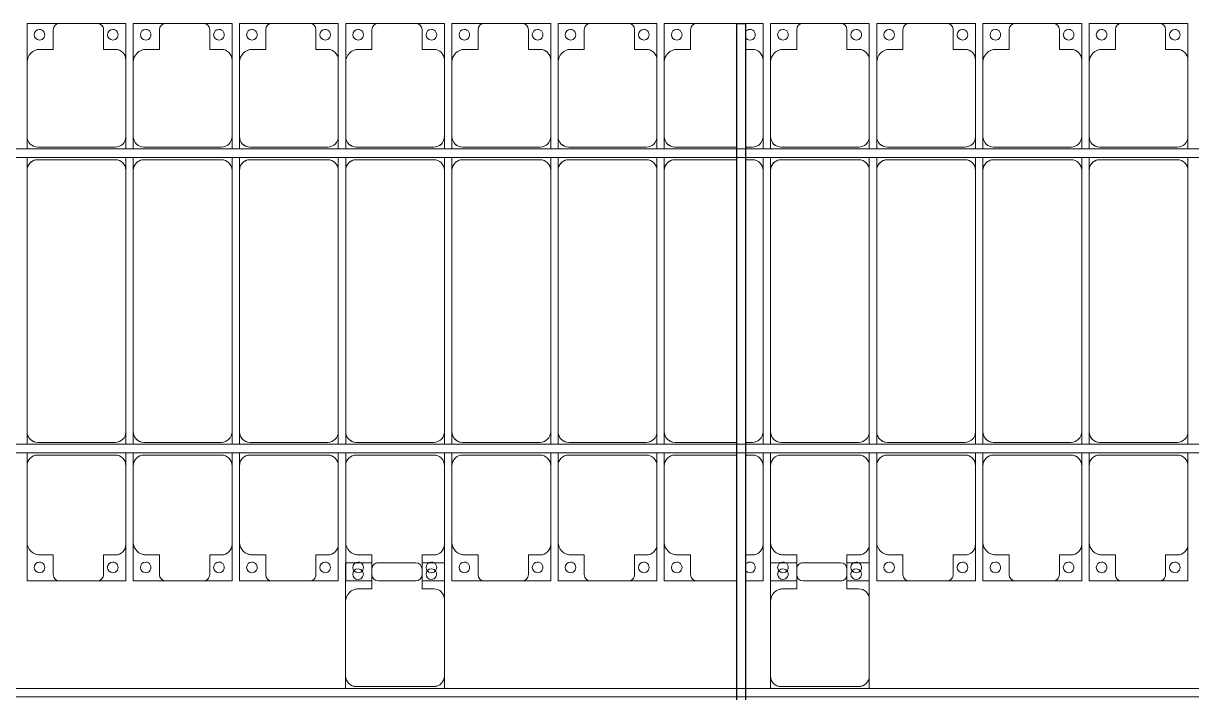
# Model space of a CAD drawing. Header units: millimetres. Extents: x -147246 to 112336, y -213734 to -86506.
# Drawn here: x -95864 to -90364, y -95705 to -92555 of the extents above; entities that cross this region are included whole.
import ezdxf

# ---------------------------------------------------------------- set-up
doc = ezdxf.new("R2010")
doc.units = ezdxf.units.MM
doc.layers.add('A-GENM', color=13, linetype='Continuous', lineweight=9)
doc.layers.add('S-BEAM', color=12, linetype='Continuous', lineweight=9)

# ---------------------------------------------------------------- blocks, each defined once
blk = doc.blocks.new('Dải phao đi lại kèm đỡ invester - DẢI PHAO ĐI LẠI-15551-BỐ TRÍ KHUNG KẾT CẤU BÈ PIN 05')
at = {"layer": 'A-GENM', "color": 7}
for p, q in [((44258.4, 1312.2), (44411.8, 1312.2)), ((44258.4, 1129.7), (44258.4, 1312.2)), ((44381.8, 1282.2), (44381.8, 1189.7)), ((44588.2, 1312.2), (44411.8, 1312.2)), ((44588.2, 1312.2), (44723.4, 1312.2)), ((44618.2, 1189.7), (44618.2, 1282.2)), ((44723.4, 1312.2), (44723.4, 1139.7)), ((44758.4, 1312.2), (44911.8, 1312.2)), ((44758.4, 1129.7), (44758.4, 1312.2)), ((44881.8, 1282.2), (44881.8, 1189.7)), ((45088.2, 1312.2), (44911.8, 1312.2)), ((45088.2, 1312.2), (45223.4, 1312.2)), ((45118.2, 1189.7), (45118.2, 1282.2)), ((45223.4, 1312.2), (45223.4, 1139.7)), ((45258.4, 1312.2), (45411.8, 1312.2)), ((45258.4, 1129.7), (45258.4, 1312.2)), ((45381.8, 1282.2), (45381.8, 1189.7)), ((45588.2, 1312.2), (45411.8, 1312.2)), ((45588.2, 1312.2), (45723.4, 1312.2)), ((45618.2, 1189.7), (45618.2, 1282.2)), ((45723.4, 1312.2), (45723.4, 1139.7)), ((45758.4, 1312.2), (45911.8, 1312.2)), ((45758.4, 1129.7), (45758.4, 1312.2)), ((45881.8, 1282.2), (45881.8, 1189.7)), ((46088.2, 1312.2), (45911.8, 1312.2)), ((46088.2, 1312.2), (46223.4, 1312.2)), ((46118.2, 1189.7), (46118.2, 1282.2)), ((46223.4, 1312.2), (46223.4, 1139.7)), ((46258.4, 1312.2), (46411.8, 1312.2)), ((46258.4, 1129.7), (46258.4, 1312.2)), ((46381.8, 1282.2), (46381.8, 1189.7)), ((46588.2, 1312.2), (46411.8, 1312.2)), ((46588.2, 1312.2), (46723.4, 1312.2)), ((46618.2, 1189.7), (46618.2, 1282.2)), ((46723.4, 1312.2), (46723.4, 1139.7)), ((46758.4, 1312.2), (46911.8, 1312.2)), ((46758.4, 1129.7), (46758.4, 1312.2)), ((46881.8, 1282.2), (46881.8, 1189.7)), ((47088.2, 1312.2), (46911.8, 1312.2)), ((47088.2, 1312.2), (47223.4, 1312.2)), ((47118.2, 1189.7), (47118.2, 1282.2)), ((47223.4, 1312.2), (47223.4, 1139.7)), ((47258.4, 1312.2), (47411.8, 1312.2)), ((47258.4, 1129.7), (47258.4, 1312.2)), ((47381.8, 1282.2), (47381.8, 1189.7)), ((47588.2, 1312.2), (47411.8, 1312.2)), ((47588.2, 1312.2), (47599.8, 1312.2)), ((47639.8, 1312.2), (47723.4, 1312.2)), ((47723.4, 1312.2), (47723.4, 1139.7)), ((47758.4, 1312.2), (47911.8, 1312.2)), ((47758.4, 1129.7), (47758.4, 1312.2)), ((47881.8, 1282.2), (47881.8, 1189.7)), ((48088.2, 1312.2), (47911.8, 1312.2)), ((48088.2, 1312.2), (48223.4, 1312.2)), ((48118.2, 1189.7), (48118.2, 1282.2)), ((48223.4, 1312.2), (48223.4, 1139.7)), ((48258.4, 1312.2), (48411.8, 1312.2)), ((48258.4, 1129.7), (48258.4, 1312.2)), ((48381.8, 1282.2), (48381.8, 1189.7)), ((48588.2, 1312.2), (48411.8, 1312.2)), ((48588.2, 1312.2), (48723.4, 1312.2)), ((48618.2, 1189.7), (48618.2, 1282.2)), ((48723.4, 1312.2), (48723.4, 1139.7)), ((48758.4, 1312.2), (48911.8, 1312.2)), ((48758.4, 1129.7), (48758.4, 1312.2)), ((48881.8, 1282.2), (48881.8, 1189.7)), ((49088.2, 1312.2), (48911.8, 1312.2)), ((49088.2, 1312.2), (49223.4, 1312.2)), ((49118.2, 1189.7), (49118.2, 1282.2)), ((49223.4, 1312.2), (49223.4, 1139.7)), ((49258.4, 1312.2), (49411.8, 1312.2)), ((49258.4, 1129.7), (49258.4, 1312.2)), ((49381.8, 1282.2), (49381.8, 1189.7)), ((49588.2, 1312.2), (49411.8, 1312.2)), ((49588.2, 1312.2), (49723.4, 1312.2)), ((49618.2, 1189.7), (49618.2, 1282.2)), ((49723.4, 1312.2), (49723.4, 1139.7)), ((44381.8, 1189.7), (44318.4, 1189.7)), ((44673.4, 1189.7), (44618.2, 1189.7)), ((44881.8, 1189.7), (44818.4, 1189.7)), ((45173.4, 1189.7), (45118.2, 1189.7)), ((45381.8, 1189.7), (45318.4, 1189.7)), ((45673.4, 1189.7), (45618.2, 1189.7)), ((45881.8, 1189.7), (45818.4, 1189.7)), ((46173.4, 1189.7), (46118.2, 1189.7)), ((46381.8, 1189.7), (46318.4, 1189.7)), ((46673.4, 1189.7), (46618.2, 1189.7)), ((46881.8, 1189.7), (46818.4, 1189.7)), ((47173.4, 1189.7), (47118.2, 1189.7)), ((47381.8, 1189.7), (47318.4, 1189.7)), ((47673.4, 1189.7), (47639.8, 1189.7)), ((47881.8, 1189.7), (47818.4, 1189.7)), ((48173.4, 1189.7), (48118.2, 1189.7)), ((48381.8, 1189.7), (48318.4, 1189.7)), ((48673.4, 1189.7), (48618.2, 1189.7)), ((48881.8, 1189.7), (48818.4, 1189.7)), ((49173.4, 1189.7), (49118.2, 1189.7)), ((49381.8, 1189.7), (49318.4, 1189.7)), ((49673.4, 1189.7), (49618.2, 1189.7)), ((44258.4, 1129.7), (44258.4, 779.7)), ((44723.4, 779.7), (44723.4, 1139.7)), ((44758.4, 1129.7), (44758.4, 779.7)), ((45223.4, 779.7), (45223.4, 1139.7)), ((45258.4, 1129.7), (45258.4, 779.7)), ((45723.4, 779.7), (45723.4, 1139.7)), ((45758.4, 1129.7), (45758.4, 779.7)), ((46223.4, 779.7), (46223.4, 1139.7)), ((46258.4, 1129.7), (46258.4, 779.7)), ((46723.4, 779.7), (46723.4, 1139.7)), ((46758.4, 1129.7), (46758.4, 779.7)), ((47223.4, 779.7), (47223.4, 1139.7)), ((47258.4, 1129.7), (47258.4, 779.7)), ((47723.4, 779.7), (47723.4, 1139.7)), ((47758.4, 1129.7), (47758.4, 779.7)), ((48223.4, 779.7), (48223.4, 1139.7)), ((48258.4, 1129.7), (48258.4, 779.7)), ((48723.4, 779.7), (48723.4, 1139.7)), ((48758.4, 1129.7), (48758.4, 779.7)), ((49223.4, 779.7), (49223.4, 1139.7)), ((49258.4, 1129.7), (49258.4, 779.7)), ((49723.4, 779.7), (49723.4, 1139.7)), ((44258.4, 721.1), (44258.4, 779.7)), ((44723.4, 779.7), (44723.4, 721.1)), ((44758.4, 721.1), (44758.4, 779.7)), ((45223.4, 779.7), (45223.4, 721.1)), ((45258.4, 721.1), (45258.4, 779.7)), ((45723.4, 779.7), (45723.4, 721.1)), ((45758.4, 721.1), (45758.4, 779.7)), ((46223.4, 779.7), (46223.4, 721.1)), ((46258.4, 721.1), (46258.4, 779.7)), ((46723.4, 779.7), (46723.4, 721.1)), ((46758.4, 721.1), (46758.4, 779.7)), ((47223.4, 779.7), (47223.4, 721.1)), ((47258.4, 721.1), (47258.4, 779.7)), ((47723.4, 779.7), (47723.4, 721.1)), ((47758.4, 721.1), (47758.4, 779.7)), ((48223.4, 779.7), (48223.4, 721.1)), ((48258.4, 721.1), (48258.4, 779.7)), ((48723.4, 779.7), (48723.4, 721.1)), ((48758.4, 721.1), (48758.4, 779.7)), ((49223.4, 779.7), (49223.4, 721.1)), ((49258.4, 721.1), (49258.4, 779.7)), ((49723.4, 779.7), (49723.4, 721.1)), ((44308.4, 729.7), (44673.4, 729.7)), ((44808.4, 729.7), (45173.4, 729.7)), ((45308.4, 729.7), (45673.4, 729.7)), ((45808.4, 729.7), (46173.4, 729.7)), ((46308.4, 729.7), (46673.4, 729.7)), ((46808.4, 729.7), (47173.4, 729.7)), ((47308.4, 729.7), (47599.8, 729.7)), ((47639.8, 729.7), (47673.4, 729.7)), ((47808.4, 729.7), (48173.4, 729.7)), ((48308.4, 729.7), (48673.4, 729.7)), ((48808.4, 729.7), (49173.4, 729.7)), ((49308.4, 729.7), (49673.4, 729.7)), ((44258.4, 620.3), (44258.4, 681.1)), ((44673.4, 670.3), (44308.4, 670.3)), ((44723.4, 681.1), (44723.4, 620.3)), ((44758.4, 620.3), (44758.4, 681.1)), ((45173.4, 670.3), (44808.4, 670.3)), ((45223.4, 681.1), (45223.4, 620.3)), ((45258.4, 620.3), (45258.4, 681.1)), ((45673.4, 670.3), (45308.4, 670.3)), ((45723.4, 681.1), (45723.4, 620.3)), ((45758.4, 620.3), (45758.4, 681.1)), ((46173.4, 670.3), (45808.4, 670.3)), ((46223.4, 681.1), (46223.4, 620.3)), ((46258.4, 620.3), (46258.4, 681.1)), ((46673.4, 670.3), (46308.4, 670.3)), ((46723.4, 681.1), (46723.4, 620.3)), ((46758.4, 620.3), (46758.4, 681.1)), ((47173.4, 670.3), (46808.4, 670.3)), ((47223.4, 681.1), (47223.4, 620.3)), ((47258.4, 620.3), (47258.4, 681.1)), ((47599.8, 670.3), (47308.4, 670.3)), ((47673.4, 670.3), (47639.8, 670.3)), ((47723.4, 681.1), (47723.4, 620.3)), ((47758.4, 620.3), (47758.4, 681.1)), ((48173.4, 670.3), (47808.4, 670.3)), ((48223.4, 681.1), (48223.4, 620.3)), ((48258.4, 620.3), (48258.4, 681.1)), ((48673.4, 670.3), (48308.4, 670.3)), ((48723.4, 681.1), (48723.4, 620.3)), ((48758.4, 620.3), (48758.4, 681.1)), ((49173.4, 670.3), (48808.4, 670.3)), ((49223.4, 681.1), (49223.4, 620.3)), ((49258.4, 620.3), (49258.4, 681.1)), ((49673.4, 670.3), (49308.4, 670.3)), ((49723.4, 681.1), (49723.4, 620.3)), ((44258.4, 620.3), (44258.4, -610.3)), ((44723.4, -610.3), (44723.4, 620.3)), ((44758.4, 620.3), (44758.4, -610.3)), ((45223.4, -610.3), (45223.4, 620.3)), ((45258.4, 620.3), (45258.4, -610.3)), ((45723.4, -610.3), (45723.4, 620.3)), ((45758.4, 620.3), (45758.4, -610.3)), ((46223.4, -610.3), (46223.4, 620.3)), ((46258.4, 620.3), (46258.4, -610.3)), ((46723.4, -610.3), (46723.4, 620.3)), ((46758.4, 620.3), (46758.4, -610.3)), ((47223.4, -610.3), (47223.4, 620.3)), ((47258.4, 620.3), (47258.4, -610.3)), ((47723.4, -610.3), (47723.4, 620.3)), ((47758.4, 620.3), (47758.4, -610.3)), ((48223.4, -610.3), (48223.4, 620.3)), ((48258.4, 620.3), (48258.4, -610.3)), ((48723.4, -610.3), (48723.4, 620.3)), ((48758.4, 620.3), (48758.4, -610.3)), ((49223.4, -610.3), (49223.4, 620.3)), ((49258.4, 620.3), (49258.4, -610.3)), ((49723.4, -610.3), (49723.4, 620.3)), ((44258.4, -668.9), (44258.4, -610.3)), ((44723.4, -610.3), (44723.4, -668.9)), ((44758.4, -668.9), (44758.4, -610.3)), ((45223.4, -610.3), (45223.4, -668.9)), ((45258.4, -668.9), (45258.4, -610.3)), ((45723.4, -610.3), (45723.4, -668.9)), ((45758.4, -668.9), (45758.4, -610.3)), ((46223.4, -610.3), (46223.4, -668.9)), ((46258.4, -668.9), (46258.4, -610.3)), ((46723.4, -610.3), (46723.4, -668.9)), ((46758.4, -668.9), (46758.4, -610.3)), ((47223.4, -610.3), (47223.4, -668.9)), ((47258.4, -668.9), (47258.4, -610.3)), ((47723.4, -610.3), (47723.4, -668.9)), ((47758.4, -668.9), (47758.4, -610.3)), ((48223.4, -610.3), (48223.4, -668.9)), ((48258.4, -668.9), (48258.4, -610.3)), ((48723.4, -610.3), (48723.4, -668.9)), ((48758.4, -668.9), (48758.4, -610.3)), ((49223.4, -610.3), (49223.4, -668.9)), ((49258.4, -668.9), (49258.4, -610.3)), ((49723.4, -610.3), (49723.4, -668.9)), ((44258.4, -769.7), (44258.4, -708.9)), ((44308.4, -660.3), (44673.4, -660.3)), ((44723.4, -708.9), (44723.4, -769.7)), ((44758.4, -769.7), (44758.4, -708.9)), ((44808.4, -660.3), (45173.4, -660.3)), ((45223.4, -708.9), (45223.4, -769.7)), ((45258.4, -769.7), (45258.4, -708.9)), ((45308.4, -660.3), (45673.4, -660.3)), ((45723.4, -708.9), (45723.4, -769.7)), ((45758.4, -769.7), (45758.4, -708.9)), ((45808.4, -660.3), (46173.4, -660.3)), ((46223.4, -708.9), (46223.4, -769.7)), ((46258.4, -769.7), (46258.4, -708.9)), ((46308.4, -660.3), (46673.4, -660.3)), ((46723.4, -708.9), (46723.4, -769.7)), ((46758.4, -769.7), (46758.4, -708.9)), ((46808.4, -660.3), (47173.4, -660.3)), ((47223.4, -708.9), (47223.4, -769.7)), ((47258.4, -769.7), (47258.4, -708.9)), ((47308.4, -660.3), (47599.8, -660.3)), ((47639.8, -660.3), (47673.4, -660.3)), ((47723.4, -708.9), (47723.4, -769.7)), ((47758.4, -769.7), (47758.4, -708.9)), ((47808.4, -660.3), (48173.4, -660.3)), ((48223.4, -708.9), (48223.4, -769.7)), ((48258.4, -769.7), (48258.4, -708.9)), ((48308.4, -660.3), (48673.4, -660.3)), ((48723.4, -708.9), (48723.4, -769.7)), ((48758.4, -769.7), (48758.4, -708.9)), ((48808.4, -660.3), (49173.4, -660.3)), ((49223.4, -708.9), (49223.4, -769.7)), ((49258.4, -769.7), (49258.4, -708.9)), ((49308.4, -660.3), (49673.4, -660.3)), ((49723.4, -708.9), (49723.4, -769.7)), ((44258.4, -769.7), (44258.4, -1129.7)), ((44673.4, -719.7), (44308.4, -719.7)), ((44723.4, -1139.7), (44723.4, -769.7)), ((44758.4, -769.7), (44758.4, -1129.7)), ((45173.4, -719.7), (44808.4, -719.7)), ((45223.4, -1139.7), (45223.4, -769.7)), ((45258.4, -769.7), (45258.4, -1129.7)), ((45673.4, -719.7), (45308.4, -719.7)), ((45723.4, -1139.7), (45723.4, -769.7)), ((45758.4, -769.7), (45758.4, -1129.7)), ((46173.4, -719.7), (45808.4, -719.7)), ((46223.4, -1139.7), (46223.4, -769.7)), ((46258.4, -769.7), (46258.4, -1129.7)), ((46673.4, -719.7), (46308.4, -719.7)), ((46723.4, -1139.7), (46723.4, -769.7)), ((46758.4, -769.7), (46758.4, -1129.7)), ((47173.4, -719.7), (46808.4, -719.7)), ((47223.4, -1139.7), (47223.4, -769.7)), ((47258.4, -769.7), (47258.4, -1129.7)), ((47599.8, -719.7), (47308.4, -719.7)), ((47673.4, -719.7), (47639.8, -719.7)), ((47723.4, -1139.7), (47723.4, -769.7)), ((47758.4, -769.7), (47758.4, -1129.7)), ((48173.4, -719.7), (47808.4, -719.7)), ((48223.4, -1139.7), (48223.4, -769.7)), ((48258.4, -769.7), (48258.4, -1129.7)), ((48673.4, -719.7), (48308.4, -719.7)), ((48723.4, -1139.7), (48723.4, -769.7)), ((48758.4, -769.7), (48758.4, -1129.7)), ((49173.4, -719.7), (48808.4, -719.7)), ((49223.4, -1139.7), (49223.4, -769.7)), ((49258.4, -769.7), (49258.4, -1129.7)), ((49673.4, -719.7), (49308.4, -719.7)), ((49723.4, -1139.7), (49723.4, -769.7)), ((44258.4, -1312.2), (44258.4, -1129.7)), ((44723.4, -1139.7), (44723.4, -1312.2)), ((44758.4, -1312.2), (44758.4, -1129.7)), ((45223.4, -1139.7), (45223.4, -1312.2)), ((45258.4, -1312.2), (45258.4, -1129.7)), ((45723.4, -1139.7), (45723.4, -1312.2)), ((45758.4, -1312.2), (45758.4, -1129.7)), ((46223.4, -1139.7), (46223.4, -1312.2)), ((46258.4, -1312.2), (46258.4, -1129.7)), ((46723.4, -1139.7), (46723.4, -1312.2)), ((46758.4, -1312.2), (46758.4, -1129.7)), ((47223.4, -1139.7), (47223.4, -1312.2)), ((47258.4, -1312.2), (47258.4, -1129.7)), ((47723.4, -1139.7), (47723.4, -1312.2)), ((47758.4, -1312.2), (47758.4, -1129.7)), ((48223.4, -1139.7), (48223.4, -1312.2)), ((48258.4, -1312.2), (48258.4, -1129.7)), ((48723.4, -1139.7), (48723.4, -1312.2)), ((48758.4, -1312.2), (48758.4, -1129.7)), ((49223.4, -1139.7), (49223.4, -1312.2)), ((49258.4, -1312.2), (49258.4, -1129.7)), ((49723.4, -1139.7), (49723.4, -1312.2)), ((44318.4, -1189.7), (44381.8, -1189.7)), ((44381.8, -1189.7), (44381.8, -1282.2)), ((44618.2, -1282.2), (44618.2, -1189.7)), ((44618.2, -1189.7), (44673.4, -1189.7)), ((44818.4, -1189.7), (44881.8, -1189.7)), ((44881.8, -1189.7), (44881.8, -1282.2)), ((45118.2, -1282.2), (45118.2, -1189.7)), ((45118.2, -1189.7), (45173.4, -1189.7)), ((45318.4, -1189.7), (45381.8, -1189.7)), ((45381.8, -1189.7), (45381.8, -1282.2)), ((45618.2, -1282.2), (45618.2, -1189.7)), ((45618.2, -1189.7), (45673.4, -1189.7)), ((45818.4, -1189.7), (45881.8, -1189.7)), ((45881.8, -1189.7), (45881.8, -1282.2)), ((46118.2, -1282.2), (46118.2, -1189.7)), ((46118.2, -1189.7), (46173.4, -1189.7)), ((46318.4, -1189.7), (46381.8, -1189.7)), ((46381.8, -1189.7), (46381.8, -1282.2)), ((46618.2, -1282.2), (46618.2, -1189.7)), ((46618.2, -1189.7), (46673.4, -1189.7)), ((46818.4, -1189.7), (46881.8, -1189.7)), ((46881.8, -1189.7), (46881.8, -1282.2)), ((47118.2, -1282.2), (47118.2, -1189.7)), ((47118.2, -1189.7), (47173.4, -1189.7)), ((47318.4, -1189.7), (47381.8, -1189.7)), ((47381.8, -1189.7), (47381.8, -1282.2)), ((47639.8, -1189.7), (47673.4, -1189.7)), ((47818.4, -1189.7), (47881.8, -1189.7)), ((47881.8, -1189.7), (47881.8, -1282.2)), ((48118.2, -1282.2), (48118.2, -1189.7)), ((48118.2, -1189.7), (48173.4, -1189.7)), ((48318.4, -1189.7), (48381.8, -1189.7)), ((48381.8, -1189.7), (48381.8, -1282.2)), ((48618.2, -1282.2), (48618.2, -1189.7)), ((48618.2, -1189.7), (48673.4, -1189.7)), ((48818.4, -1189.7), (48881.8, -1189.7)), ((48881.8, -1189.7), (48881.8, -1282.2)), ((49118.2, -1282.2), (49118.2, -1189.7)), ((49118.2, -1189.7), (49173.4, -1189.7)), ((49318.4, -1189.7), (49381.8, -1189.7)), ((49381.8, -1189.7), (49381.8, -1282.2)), ((49618.2, -1282.2), (49618.2, -1189.7)), ((49618.2, -1189.7), (49673.4, -1189.7)), ((44411.8, -1312.2), (44258.4, -1312.2)), ((44411.8, -1312.2), (44588.2, -1312.2)), ((44723.4, -1312.2), (44588.2, -1312.2)), ((44911.8, -1312.2), (44758.4, -1312.2)), ((44911.8, -1312.2), (45088.2, -1312.2)), ((45223.4, -1312.2), (45088.2, -1312.2)), ((45411.8, -1312.2), (45258.4, -1312.2)), ((45411.8, -1312.2), (45588.2, -1312.2)), ((45723.4, -1312.2), (45588.2, -1312.2)), ((45881.6, -1312.2), (45758.4, -1312.2)), ((45911.8, -1312.2), (46088.2, -1312.2)), ((46223.4, -1312.2), (46118, -1312.2)), ((46411.8, -1312.2), (46258.4, -1312.2)), ((46411.8, -1312.2), (46588.2, -1312.2)), ((46723.4, -1312.2), (46588.2, -1312.2)), ((46911.8, -1312.2), (46758.4, -1312.2)), ((46911.8, -1312.2), (47088.2, -1312.2)), ((47223.4, -1312.2), (47088.2, -1312.2)), ((47411.8, -1312.2), (47258.4, -1312.2)), ((47411.8, -1312.2), (47588.2, -1312.2)), ((47599.8, -1312.2), (47588.2, -1312.2)), ((47723.4, -1312.2), (47639.8, -1312.2)), ((47881.6, -1312.2), (47758.4, -1312.2)), ((47911.8, -1312.2), (48088.2, -1312.2)), ((48223.4, -1312.2), (48118, -1312.2)), ((48411.8, -1312.2), (48258.4, -1312.2)), ((48411.8, -1312.2), (48588.2, -1312.2)), ((48723.4, -1312.2), (48588.2, -1312.2)), ((48911.8, -1312.2), (48758.4, -1312.2)), ((48911.8, -1312.2), (49088.2, -1312.2)), ((49223.4, -1312.2), (49088.2, -1312.2)), ((49411.8, -1312.2), (49258.4, -1312.2)), ((49411.8, -1312.2), (49588.2, -1312.2)), ((49723.4, -1312.2), (49588.2, -1312.2))]:
    blk.add_line(p, q, dxfattribs=at)
for centre, radius, start, end in [((44316.8, 1258.6), 25, 90, 270), ((44316.8, 1258.6), 25, 270, 90), ((44411.8, 1282.2), 30, 90, 180), ((44411.8, 1282.2), 30, 90, 150), ((44588.2, 1282.2), 30, 360, 90), ((44588.2, 1282.2), 30, 30, 90), ((44661.8, 1258.6), 25, 90, 270), ((44661.8, 1258.6), 25, 270, 90), ((44816.8, 1258.6), 25, 90, 270), ((44816.8, 1258.6), 25, 270, 90), ((44911.8, 1282.2), 30, 90, 180), ((44911.8, 1282.2), 30, 90, 150), ((45088.2, 1282.2), 30, 0, 90), ((45088.2, 1282.2), 30, 30, 90), ((45161.8, 1258.6), 25, 90, 270), ((45161.8, 1258.6), 25, 270, 90), ((45316.8, 1258.6), 25, 90, 270), ((45316.8, 1258.6), 25, 270, 90), ((45411.8, 1282.2), 30, 90, 180), ((45411.8, 1282.2), 30, 90, 150), ((45588.2, 1282.2), 30, 0, 90), ((45588.2, 1282.2), 30, 30, 90), ((45661.8, 1258.6), 25, 90, 270), ((45661.8, 1258.6), 25, 270, 90), ((45816.8, 1258.6), 25, 90, 270), ((45816.8, 1258.6), 25, 270, 90), ((45911.8, 1282.2), 30, 90, 180), ((45911.8, 1282.2), 30, 90, 150), ((46088.2, 1282.2), 30, 0, 90), ((46088.2, 1282.2), 30, 30, 90), ((46161.8, 1258.6), 25, 90, 270), ((46161.8, 1258.6), 25, 270, 90), ((46316.8, 1258.6), 25, 90, 270), ((46316.8, 1258.6), 25, 270, 90), ((46411.8, 1282.2), 30, 90, 180), ((46411.8, 1282.2), 30, 90, 150), ((46588.2, 1282.2), 30, 0, 90), ((46588.2, 1282.2), 30, 30, 90), ((46661.8, 1258.6), 25, 90, 270), ((46661.8, 1258.6), 25, 270, 90), ((46816.8, 1258.6), 25, 90, 270), ((46816.8, 1258.6), 25, 270, 90), ((46911.8, 1282.2), 30, 90, 180), ((46911.8, 1282.2), 30, 90, 150), ((47088.2, 1282.2), 30, 0, 90), ((47088.2, 1282.2), 30, 30, 90), ((47161.8, 1258.6), 25, 90, 270), ((47161.8, 1258.6), 25, 270, 90), ((47316.8, 1258.6), 25, 90, 270), ((47316.8, 1258.6), 25, 270, 90), ((47411.8, 1282.2), 30, 90, 180), ((47411.8, 1282.2), 30, 90, 150), ((47588.2, 1282.2), 30, 75, 90), ((47588.2, 1282.2), 30, 75, 90), ((47661.8, 1258.6), 25, 90, 150), ((47661.8, 1258.6), 25, 270, 90), ((47816.8, 1258.6), 25, 90, 270), ((47816.8, 1258.6), 25, 270, 90), ((47911.8, 1282.2), 30, 90, 180), ((47911.8, 1282.2), 30, 90, 150), ((48088.2, 1282.2), 30, 0, 90), ((48088.2, 1282.2), 30, 30, 90), ((48161.8, 1258.6), 25, 90, 270), ((48161.8, 1258.6), 25, 270, 90), ((48316.8, 1258.6), 25, 90, 270), ((48316.8, 1258.6), 25, 270, 90), ((48411.8, 1282.2), 30, 90, 180), ((48411.8, 1282.2), 30, 90, 150), ((48588.2, 1282.2), 30, 0, 90), ((48588.2, 1282.2), 30, 30, 90), ((48661.8, 1258.6), 25, 90, 270), ((48661.8, 1258.6), 25, 270, 90), ((48816.8, 1258.6), 25, 90, 270), ((48816.8, 1258.6), 25, 270, 90), ((48911.8, 1282.2), 30, 90, 180), ((48911.8, 1282.2), 30, 90, 150), ((49088.2, 1282.2), 30, 0, 90), ((49088.2, 1282.2), 30, 30, 90), ((49161.8, 1258.6), 25, 90, 270), ((49161.8, 1258.6), 25, 270, 90), ((49316.8, 1258.6), 25, 90, 270), ((49316.8, 1258.6), 25, 270, 90), ((49411.8, 1282.2), 30, 90, 180), ((49411.8, 1282.2), 30, 90, 150), ((49588.2, 1282.2), 30, 0, 90), ((49588.2, 1282.2), 30, 30, 90), ((49661.8, 1258.6), 25, 90, 270), ((49661.8, 1258.6), 25, 270, 90), ((44661.8, 1258.6), 25, 180, 195), ((45161.8, 1258.6), 25, 180, 195), ((45661.8, 1258.6), 25, 180, 195), ((46161.8, 1258.6), 25, 180, 195), ((46661.8, 1258.6), 25, 180, 195), ((47161.8, 1258.6), 25, 180, 195), ((47661.8, 1258.6), 25, 210, 270), ((48161.8, 1258.6), 25, 180, 195), ((48661.8, 1258.6), 25, 180, 195), ((49161.8, 1258.6), 25, 180, 195), ((49661.8, 1258.6), 25, 180, 195), ((44318.4, 1129.7), 60, 90, 180), ((44318.4, 1129.7), 60, 90, 120), ((44673.4, 1139.7), 50, 0, 90), ((44673.4, 1139.7), 50, 45, 90), ((44818.4, 1129.7), 60, 90, 180), ((44818.4, 1129.7), 60, 90, 120), ((45173.4, 1139.7), 50, 360, 90), ((45173.4, 1139.7), 50, 45, 90), ((45318.4, 1129.7), 60, 90, 180), ((45318.4, 1129.7), 60, 90, 120), ((45673.4, 1139.7), 50, 360, 90), ((45673.4, 1139.7), 50, 45, 90), ((45818.4, 1129.7), 60, 90, 180), ((45818.4, 1129.7), 60, 90, 120), ((46173.4, 1139.7), 50, 0, 90), ((46173.4, 1139.7), 50, 45, 90), ((46318.4, 1129.7), 60, 90, 180), ((46318.4, 1129.7), 60, 90, 120), ((46673.4, 1139.7), 50, 0, 90), ((46673.4, 1139.7), 50, 45, 90), ((46818.4, 1129.7), 60, 90, 180), ((46818.4, 1129.7), 60, 90, 120), ((47173.4, 1139.7), 50, 360, 90), ((47173.4, 1139.7), 50, 45, 90), ((47318.4, 1129.7), 60, 90, 180), ((47318.4, 1129.7), 60, 90, 120), ((47673.4, 1139.7), 50, 0, 90), ((47673.4, 1139.7), 50, 45, 90), ((47818.4, 1129.7), 60, 90, 180), ((47818.4, 1129.7), 60, 90, 120), ((48173.4, 1139.7), 50, 0, 90), ((48173.4, 1139.7), 50, 45, 90), ((48318.4, 1129.7), 60, 90, 180), ((48318.4, 1129.7), 60, 90, 120), ((48673.4, 1139.7), 50, 0, 90), ((48673.4, 1139.7), 50, 45, 90), ((48818.4, 1129.7), 60, 90, 180), ((48818.4, 1129.7), 60, 90, 120), ((49173.4, 1139.7), 50, 0, 90), ((49173.4, 1139.7), 50, 45, 90), ((49318.4, 1129.7), 60, 90, 180), ((49318.4, 1129.7), 60, 90, 120), ((49673.4, 1139.7), 50, 360, 90), ((49673.4, 1139.7), 50, 45, 90), ((44308.4, 779.7), 50, 180, 270), ((44673.4, 779.7), 50, 270, 0), ((44808.4, 779.7), 50, 180, 270), ((45173.4, 779.7), 50, 270, 0), ((45308.4, 779.7), 50, 180, 270), ((45673.4, 779.7), 50, 270, 0), ((45808.4, 779.7), 50, 180, 270), ((46173.4, 779.7), 50, 270, 360), ((46308.4, 779.7), 50, 180, 270), ((46673.4, 779.7), 50, 270, 0), ((46808.4, 779.7), 50, 180, 270), ((47173.4, 779.7), 50, 270, 0), ((47308.4, 779.7), 50, 180, 270), ((47673.4, 779.7), 50, 270, 0), ((47808.4, 779.7), 50, 180, 270), ((48173.4, 779.7), 50, 270, 0), ((48308.4, 779.7), 50, 180, 270), ((48673.4, 779.7), 50, 270, 0), ((48808.4, 779.7), 50, 180, 270), ((49173.4, 779.7), 50, 270, 0), ((49308.4, 779.7), 50, 180, 270), ((49673.4, 779.7), 50, 270, 0), ((44308.4, 779.7), 50, 225, 270), ((44673.4, 779.7), 50, 270, 315), ((44808.4, 779.7), 50, 225, 270), ((45173.4, 779.7), 50, 270, 315), ((45308.4, 779.7), 50, 225, 270), ((45673.4, 779.7), 50, 270, 315), ((45808.4, 779.7), 50, 225, 270), ((46173.4, 779.7), 50, 270, 315), ((46308.4, 779.7), 50, 225, 270), ((46673.4, 779.7), 50, 270, 315), ((46808.4, 779.7), 50, 225, 270), ((47173.4, 779.7), 50, 270, 315), ((47308.4, 779.7), 50, 225, 270), ((47673.4, 779.7), 50, 270, 315), ((47808.4, 779.7), 50, 225, 270), ((48173.4, 779.7), 50, 270, 315), ((48308.4, 779.7), 50, 225, 270), ((48673.4, 779.7), 50, 270, 315), ((48808.4, 779.7), 50, 225, 270), ((49173.4, 779.7), 50, 270, 315), ((49308.4, 779.7), 50, 225, 270), ((49673.4, 779.7), 50, 270, 315), ((44308.4, 620.3), 50, 90, 180), ((44308.4, 620.3), 50, 90, 165), ((44673.4, 620.3), 50, 0, 90), ((44673.4, 620.3), 50, 0, 90), ((44808.4, 620.3), 50, 90, 180), ((44808.4, 620.3), 50, 90, 165), ((45173.4, 620.3), 50, 360, 90), ((45173.4, 620.3), 50, 360, 90), ((45308.4, 620.3), 50, 90, 180), ((45308.4, 620.3), 50, 90, 165), ((45673.4, 620.3), 50, 360, 90), ((45673.4, 620.3), 50, 360, 90), ((45808.4, 620.3), 50, 90, 180), ((45808.4, 620.3), 50, 90, 165), ((46173.4, 620.3), 50, 0, 90), ((46173.4, 620.3), 50, 0, 90), ((46308.4, 620.3), 50, 90, 180), ((46308.4, 620.3), 50, 90, 165), ((46673.4, 620.3), 50, 0, 90), ((46673.4, 620.3), 50, 0, 90), ((46808.4, 620.3), 50, 90, 180), ((46808.4, 620.3), 50, 90, 165), ((47173.4, 620.3), 50, 360, 90), ((47173.4, 620.3), 50, 360, 90), ((47308.4, 620.3), 50, 90, 180), ((47308.4, 620.3), 50, 90, 165), ((47673.4, 620.3), 50, 0, 90), ((47673.4, 620.3), 50, 0, 90), ((47808.4, 620.3), 50, 90, 180), ((47808.4, 620.3), 50, 90, 165), ((48173.4, 620.3), 50, 0, 90), ((48173.4, 620.3), 50, 0, 90), ((48308.4, 620.3), 50, 90, 180), ((48308.4, 620.3), 50, 120, 165), ((48308.4, 620.3), 50, 90, 115.9489), ((48673.4, 620.3), 50, 0, 90), ((48673.4, 620.3), 50, 0, 90), ((48808.4, 620.3), 50, 90, 180), ((48808.4, 620.3), 50, 90, 165), ((49173.4, 620.3), 50, 0, 90), ((49173.4, 620.3), 50, 0, 90), ((49308.4, 620.3), 50, 90, 180), ((49308.4, 620.3), 50, 90, 165), ((49673.4, 620.3), 50, 360, 90), ((49673.4, 620.3), 50, 360, 90), ((44308.4, -610.3), 50, 180, 270), ((44308.4, -610.3), 50, 180, 255), ((44673.4, -610.3), 50, 270, 360), ((44673.4, -610.3), 50, 315, 360), ((44808.4, -610.3), 50, 180, 270), ((44808.4, -610.3), 50, 180, 255), ((45173.4, -610.3), 50, 270, 0), ((45173.4, -610.3), 50, 315, 0), ((45308.4, -610.3), 50, 180, 270), ((45308.4, -610.3), 50, 180, 255), ((45673.4, -610.3), 50, 270, 0), ((45673.4, -610.3), 50, 315, 0), ((45808.4, -610.3), 50, 180, 270), ((45808.4, -610.3), 50, 180, 255), ((46173.4, -610.3), 50, 270, 360), ((46173.4, -610.3), 50, 315, 360), ((46308.4, -610.3), 50, 180, 270), ((46308.4, -610.3), 50, 180, 255), ((46673.4, -610.3), 50, 270, 0), ((46673.4, -610.3), 50, 315, 0), ((46808.4, -610.3), 50, 180, 270), ((46808.4, -610.3), 50, 180, 255), ((47173.4, -610.3), 50, 270, 360), ((47173.4, -610.3), 50, 315, 360), ((47308.4, -610.3), 50, 180, 270), ((47308.4, -610.3), 50, 180, 255), ((47673.4, -610.3), 50, 270, 0), ((47673.4, -610.3), 50, 315, 0), ((47808.4, -610.3), 50, 180, 270), ((47808.4, -610.3), 50, 180, 255), ((48173.4, -610.3), 50, 270, 0), ((48173.4, -610.3), 50, 315, 0), ((48308.4, -610.3), 50, 180, 270), ((48308.4, -610.3), 50, 180, 255), ((48673.4, -610.3), 50, 270, 0), ((48673.4, -610.3), 50, 315, 0), ((48808.4, -610.3), 50, 180, 270), ((48808.4, -610.3), 50, 180, 255), ((49173.4, -610.3), 50, 270, 0), ((49173.4, -610.3), 50, 315, 0), ((49308.4, -610.3), 50, 180, 270), ((49308.4, -610.3), 50, 180, 255), ((49673.4, -610.3), 50, 270, 0), ((49673.4, -610.3), 50, 315, 0), ((44308.4, -769.7), 50, 90, 180), ((44308.4, -769.7), 50, 90, 135), ((44673.4, -769.7), 50, 0, 90), ((44673.4, -769.7), 50, 45, 90), ((44808.4, -769.7), 50, 90, 180), ((44808.4, -769.7), 50, 90, 135), ((45173.4, -769.7), 50, 360, 90), ((45173.4, -769.7), 50, 45, 90), ((45308.4, -769.7), 50, 90, 180), ((45308.4, -769.7), 50, 90, 135), ((45673.4, -769.7), 50, 0, 90), ((45673.4, -769.7), 50, 45, 90), ((45808.4, -769.7), 50, 90, 180), ((45808.4, -769.7), 50, 90, 135), ((46173.4, -769.7), 50, 360, 90), ((46173.4, -769.7), 50, 45, 90), ((46308.4, -769.7), 50, 90, 180), ((46308.4, -769.7), 50, 90, 135), ((46673.4, -769.7), 50, 360, 90), ((46673.4, -769.7), 50, 45, 90), ((46808.4, -769.7), 50, 90, 180), ((46808.4, -769.7), 50, 90, 135), ((47173.4, -769.7), 50, 360, 90), ((47173.4, -769.7), 50, 45, 90), ((47308.4, -769.7), 50, 90, 180), ((47308.4, -769.7), 50, 90, 135), ((47673.4, -769.7), 50, 360, 90), ((47673.4, -769.7), 50, 45, 90), ((47808.4, -769.7), 50, 90, 180), ((47808.4, -769.7), 50, 90, 135), ((48173.4, -769.7), 50, 0, 90), ((48173.4, -769.7), 50, 45, 90), ((48308.4, -769.7), 50, 90, 180), ((48308.4, -769.7), 50, 90, 135), ((48673.4, -769.7), 50, 0, 90), ((48673.4, -769.7), 50, 45, 90), ((48808.4, -769.7), 50, 90, 180), ((48808.4, -769.7), 50, 90, 135), ((49173.4, -769.7), 50, 0, 90), ((49173.4, -769.7), 50, 45, 90), ((49308.4, -769.7), 50, 90, 180), ((49308.4, -769.7), 50, 90, 135), ((49673.4, -769.7), 50, 360, 90), ((49673.4, -769.7), 50, 45, 90), ((44318.4, -1129.7), 60, 180, 270), ((44673.4, -1139.7), 50, 270, 360), ((44818.4, -1129.7), 60, 180, 270), ((45173.4, -1139.7), 50, 270, 0), ((45318.4, -1129.7), 60, 180, 270), ((45673.4, -1139.7), 50, 270, 360), ((45818.4, -1129.7), 60, 180, 270), ((46173.4, -1139.7), 50, 270, 360), ((46318.4, -1129.7), 60, 180, 270), ((46673.4, -1139.7), 50, 270, 0), ((46818.4, -1129.7), 60, 180, 270), ((47173.4, -1139.7), 50, 270, 360), ((47318.4, -1129.7), 60, 180, 270), ((47673.4, -1139.7), 50, 270, 0), ((47818.4, -1129.7), 60, 180, 270), ((48173.4, -1139.7), 50, 270, 0), ((48318.4, -1129.7), 60, 180, 270), ((48673.4, -1139.7), 50, 270, 0), ((48818.4, -1129.7), 60, 180, 270), ((49173.4, -1139.7), 50, 270, 0), ((49318.4, -1129.7), 60, 180, 270), ((49673.4, -1139.7), 50, 270, 360), ((44318.4, -1129.7), 60, 240, 270), ((44673.4, -1139.7), 50, 270, 315), ((44818.4, -1129.7), 60, 240, 270), ((45173.4, -1139.7), 50, 270, 315), ((45318.4, -1129.7), 60, 240, 270), ((45673.4, -1139.7), 50, 270, 315), ((45818.4, -1129.7), 60, 240, 270), ((46173.4, -1139.7), 50, 270, 315), ((46318.4, -1129.7), 60, 240, 270), ((46673.4, -1139.7), 50, 270, 315), ((46818.4, -1129.7), 60, 240, 270), ((47173.4, -1139.7), 50, 270, 315), ((47318.4, -1129.7), 60, 240, 270), ((47673.4, -1139.7), 50, 270, 315), ((47818.4, -1129.7), 60, 240, 270), ((48173.4, -1139.7), 50, 270, 315), ((48318.4, -1129.7), 60, 240, 270), ((48673.4, -1139.7), 50, 270, 315), ((48818.4, -1129.7), 60, 240, 270), ((49173.4, -1139.7), 50, 270, 315), ((49318.4, -1129.7), 60, 240, 270), ((49673.4, -1139.7), 50, 270, 315), ((44316.8, -1248.6), 25, 90, 270), ((44316.8, -1248.6), 25, 270, 90), ((44661.8, -1248.6), 25, 90, 270), ((44661.8, -1248.6), 25, 165, 180), ((44661.8, -1248.6), 25, 270, 90), ((44816.8, -1248.6), 25, 90, 270), ((44816.8, -1248.6), 25, 270, 90), ((45161.8, -1248.6), 25, 90, 270), ((45161.8, -1248.6), 25, 165, 180), ((45161.8, -1248.6), 25, 270, 90), ((45316.8, -1248.6), 25, 90, 270), ((45316.8, -1248.6), 25, 270, 90), ((45661.8, -1248.6), 25, 90, 270), ((45661.8, -1248.6), 25, 165, 180), ((45661.8, -1248.6), 25, 270, 90), ((45816.8, -1248.6), 25, 90, 270), ((45816.8, -1248.6), 25, 270, 90), ((46161.8, -1248.6), 25, 90, 270), ((46161.8, -1248.6), 25, 270, 90), ((46316.8, -1248.6), 25, 90, 270), ((46316.8, -1248.6), 25, 270, 90), ((46661.8, -1248.6), 25, 90, 270), ((46661.8, -1248.6), 25, 165, 180), ((46661.8, -1248.6), 25, 270, 90), ((46816.8, -1248.6), 25, 90, 270), ((46816.8, -1248.6), 25, 270, 90), ((47161.8, -1248.6), 25, 90, 270), ((47161.8, -1248.6), 25, 165, 180), ((47161.8, -1248.6), 25, 270, 90), ((47316.8, -1248.6), 25, 90, 270), ((47316.8, -1248.6), 25, 270, 90), ((47661.8, -1248.6), 25, 90, 150), ((47661.8, -1248.6), 25, 210, 270), ((47661.8, -1248.6), 25, 270, 90), ((47816.8, -1248.6), 25, 90, 270), ((47816.8, -1248.6), 25, 270, 90), ((48161.8, -1248.6), 25, 90, 270), ((48161.8, -1248.6), 25, 270, 90), ((48316.8, -1248.6), 25, 90, 270), ((48316.8, -1248.6), 25, 270, 90), ((48661.8, -1248.6), 25, 90, 270), ((48661.8, -1248.6), 25, 165, 180), ((48661.8, -1248.6), 25, 270, 90), ((48816.8, -1248.6), 25, 90, 270), ((48816.8, -1248.6), 25, 270, 90), ((49161.8, -1248.6), 25, 90, 270), ((49161.8, -1248.6), 25, 165, 180), ((49161.8, -1248.6), 25, 270, 90), ((49316.8, -1248.6), 25, 90, 270), ((49316.8, -1248.6), 25, 270, 90), ((49661.8, -1248.6), 25, 90, 270), ((49661.8, -1248.6), 25, 165, 180), ((49661.8, -1248.6), 25, 270, 90), ((44411.8, -1282.2), 30, 180, 270), ((44411.8, -1282.2), 30, 210, 270), ((44588.2, -1282.2), 30, 270, 360), ((44588.2, -1282.2), 30, 270, 330), ((44911.8, -1282.2), 30, 180, 270), ((44911.8, -1282.2), 30, 210, 270), ((45088.2, -1282.2), 30, 270, 0), ((45088.2, -1282.2), 30, 270, 330), ((45411.8, -1282.2), 30, 180, 270), ((45411.8, -1282.2), 30, 210, 270), ((45588.2, -1282.2), 30, 270, 0), ((45588.2, -1282.2), 30, 270, 330), ((45911.8, -1282.2), 30, 180, 270), ((46088.2, -1282.2), 30, 270, 360), ((46411.8, -1282.2), 30, 180, 270), ((46411.8, -1282.2), 30, 210, 270), ((46588.2, -1282.2), 30, 270, 360), ((46588.2, -1282.2), 30, 270, 330), ((46911.8, -1282.2), 30, 180, 270), ((46911.8, -1282.2), 30, 210, 270), ((47088.2, -1282.2), 30, 270, 0), ((47088.2, -1282.2), 30, 270, 330), ((47411.8, -1282.2), 30, 180, 270), ((47411.8, -1282.2), 30, 210, 270), ((47588.2, -1282.2), 30, 270, 285), ((47588.2, -1282.2), 30, 270, 285), ((47911.8, -1282.2), 30, 180, 270), ((48088.2, -1282.2), 30, 270, 0), ((48411.8, -1282.2), 30, 180, 270), ((48411.8, -1282.2), 30, 210, 270), ((48588.2, -1282.2), 30, 270, 0), ((48588.2, -1282.2), 30, 270, 330), ((48911.8, -1282.2), 30, 180, 270), ((48911.8, -1282.2), 30, 210, 270), ((49088.2, -1282.2), 30, 270, 0), ((49088.2, -1282.2), 30, 270, 330), ((49411.8, -1282.2), 30, 180, 270), ((49411.8, -1282.2), 30, 210, 270), ((49588.2, -1282.2), 30, 270, 0), ((49588.2, -1282.2), 30, 270, 330)]:
    blk.add_arc(centre, radius, start, end, dxfattribs=at)
blk = doc.blocks.new('Dầm C52 - Dầm C52-18760-BỐ TRÍ KHUNG KẾT CẤU BÈ PIN 05')
at = {"layer": 'S-BEAM', "color": 1}
for p, q in [((-74474.317946, 20), (74474.317946, 20)), ((74474.317946, -20), (-74474.317946, -20))]:
    blk.add_line(p, q, dxfattribs=at)
blk = doc.blocks.new('Dầm C52 - Dầm C52-18761-BỐ TRÍ KHUNG KẾT CẤU BÈ PIN 05')
at = {"layer": 'S-BEAM', "color": 1}
for p, q in [((-74474.3, 20), (74474.3, 20)), ((74474.3, -20), (-74474.3, -20))]:
    blk.add_line(p, q, dxfattribs=at)
blk = doc.blocks.new('Dai phao do pin - DẢI PHAO ĐỠ PIN-30137-BỐ TRÍ KHUNG KẾT CẤU BÈ PIN 05')
at = {"layer": 'A-GENM', "color": 7}
for p, q in [((-1312.2, 223.4), (-1139.7, 223.4)), ((-1312.2, 118.4), (-1312.2, 223.4)), ((-779.7, 223.4), (-1139.7, 223.4)), ((-779.7, 223.4), (-721.1, 223.4)), ((-1189.7, 173.4), (-1189.7, 118.2)), ((-729.7, -191.6), (-729.7, 173.4)), ((-1189.7, 118.2), (-1282.2, 118.2)), ((-1312.2, 88.2), (-1312.2, -88.2)), ((-1312.2, -241.6), (-1312.2, -118)), ((-1282.2, -118.2), (-1189.7, -118.2)), ((-1189.7, -118.2), (-1189.7, -181.6)), ((-1129.7, -241.6), (-1312.2, -241.6)), ((-1129.7, -241.6), (-779.7, -241.6)), ((-721.1, -241.6), (-779.7, -241.6))]:
    blk.add_line(p, q, dxfattribs=at)
for centre, radius, start, end in [((-1139.7, 173.4), 50, 90, 180), ((-779.7, 173.4), 50, 0, 90), ((-1258.6, 161.8), 25, 360, 180), ((-1139.7, 173.4), 50, 135, 180), ((-779.7, 173.4), 50, 0, 45), ((-1282.2, 88.2), 30, 90, 180), ((-1258.6, 161.8), 25, 180, 360), ((-1282.2, -88.2), 30, 180, 270), ((-1258.6, -183.2), 25, 360, 180), ((-1258.6, -183.2), 25, 180, 360), ((-1129.7, -181.6), 60, 180, 270), ((-1129.7, -181.6), 60, 180, 210), ((-779.7, -191.6), 50, 270, 0), ((-779.7, -191.6), 50, 315, 0)]:
    blk.add_arc(centre, radius, start, end, dxfattribs=at)
blk = doc.blocks.new('Dai phao do pin - DẢI PHAO ĐỠ PIN-30168-BỐ TRÍ KHUNG KẾT CẤU BÈ PIN 05')
at = {"layer": 'A-GENM', "color": 7}
for p, q in [((-1312.2, 223.4), (-1139.7, 223.4)), ((-1312.2, 118.4), (-1312.2, 223.4)), ((-779.7, 223.4), (-1139.7, 223.4)), ((-779.7, 223.4), (-721.1, 223.4)), ((-1189.7, 173.4), (-1189.7, 118.2)), ((-729.7, -191.6), (-729.7, 173.4)), ((-1189.7, 118.2), (-1282.2, 118.2)), ((-1312.2, 88.2), (-1312.2, -88.2)), ((-1312.2, -241.6), (-1312.2, -118)), ((-1282.2, -118.2), (-1189.7, -118.2)), ((-1189.7, -118.2), (-1189.7, -181.6)), ((-1129.7, -241.6), (-1312.2, -241.6)), ((-1129.7, -241.6), (-779.7, -241.6)), ((-721.1, -241.6), (-779.7, -241.6))]:
    blk.add_line(p, q, dxfattribs=at)
for centre, radius, start, end in [((-1139.7, 173.4), 50, 90, 180), ((-779.7, 173.4), 50, 0, 90), ((-1258.6, 161.8), 25, 360, 180), ((-1139.7, 173.4), 50, 135, 180), ((-779.7, 173.4), 50, 0, 45), ((-1282.2, 88.2), 30, 90, 180), ((-1258.6, 161.8), 25, 180, 360), ((-1282.2, -88.2), 30, 180, 270), ((-1258.6, -183.2), 25, 360, 180), ((-1258.6, -183.2), 25, 180, 360), ((-1129.7, -181.6), 60, 180, 270), ((-1129.7, -181.6), 60, 180, 210), ((-779.7, -191.6), 50, 270, 0), ((-779.7, -191.6), 50, 315, 0)]:
    blk.add_arc(centre, radius, start, end, dxfattribs=at)
blk = doc.blocks.new('Dầm C52 - Hộp 40x60-25898-BỐ TRÍ KHUNG KẾT CẤU BÈ PIN 05')
at = {"layer": 'S-BEAM', "color": 3, "lineweight": 25}
for p, q in [((-55982.1, -20), (-55982.1, 20)), ((-55982.1, 20), (55982.1, 20)), ((55982.1, -20), (-55982.1, -20))]:
    blk.add_line(p, q, dxfattribs=at)
blk = doc.blocks.new('HOBANMONG_BEPIN 5_rvt-1-BỐ TRÍ KHUNG KẾT CẤU BÈ PIN 05')
at = {"layer": 'A-GENM', "color": 3, "lineweight": 25}
for name, p, rotation in [('Dải phao đi lại kèm đỡ invester - DẢI PHAO ĐI LẠI-15551-BỐ TRÍ KHUNG KẾT CẤU BÈ PIN 05', (-140105.3, -93866.7), 359.9997710135151), ('Dai phao do pin - DẢI PHAO ĐỠ PIN-30137-BỐ TRÍ KHUNG KẾT CẤU BÈ PIN 05', (-94105.5, -96405.9), 269.9997710125194), ('Dai phao do pin - DẢI PHAO ĐỠ PIN-30168-BỐ TRÍ KHUNG KẾT CẤU BÈ PIN 05', (-92105.5, -96405.9), 269.9997710125194)]:
    blk.add_blockref(name, p, dxfattribs=dict(at, rotation=rotation))
at = {"layer": 'S-BEAM', "color": 3, "lineweight": 25}
for name, p, rotation in [('Dầm C52 - Hộp 40x60-25898-BỐ TRÍ KHUNG KẾT CẤU BÈ PIN 05', (-92485.7, -148536.8), 269.9997710125197), ('Dầm C52 - Dầm C52-18760-BỐ TRÍ KHUNG KẾT CẤU BÈ PIN 05', (-66079.8, -93165.9), 179.9997710135151), ('Dầm C52 - Dầm C52-18761-BỐ TRÍ KHUNG KẾT CẤU BÈ PIN 05', (-66079.8, -94555.9), 179.9997710135151), ('Dầm C52 - Dầm C52-18761-BỐ TRÍ KHUNG KẾT CẤU BÈ PIN 05', (-66079.8, -95704.9), 179.9997710135151)]:
    blk.add_blockref(name, p, dxfattribs=dict(at, rotation=rotation))

msp = doc.modelspace()

# ---------------------------------------------------------------- block references
at = {"lineweight": 5}
msp.add_blockref('HOBANMONG_BEPIN 5_rvt-1-BỐ TRÍ KHUNG KẾT CẤU BÈ PIN 05', (0, 0), dxfattribs=at)

doc.saveas('drawing.dxf')
